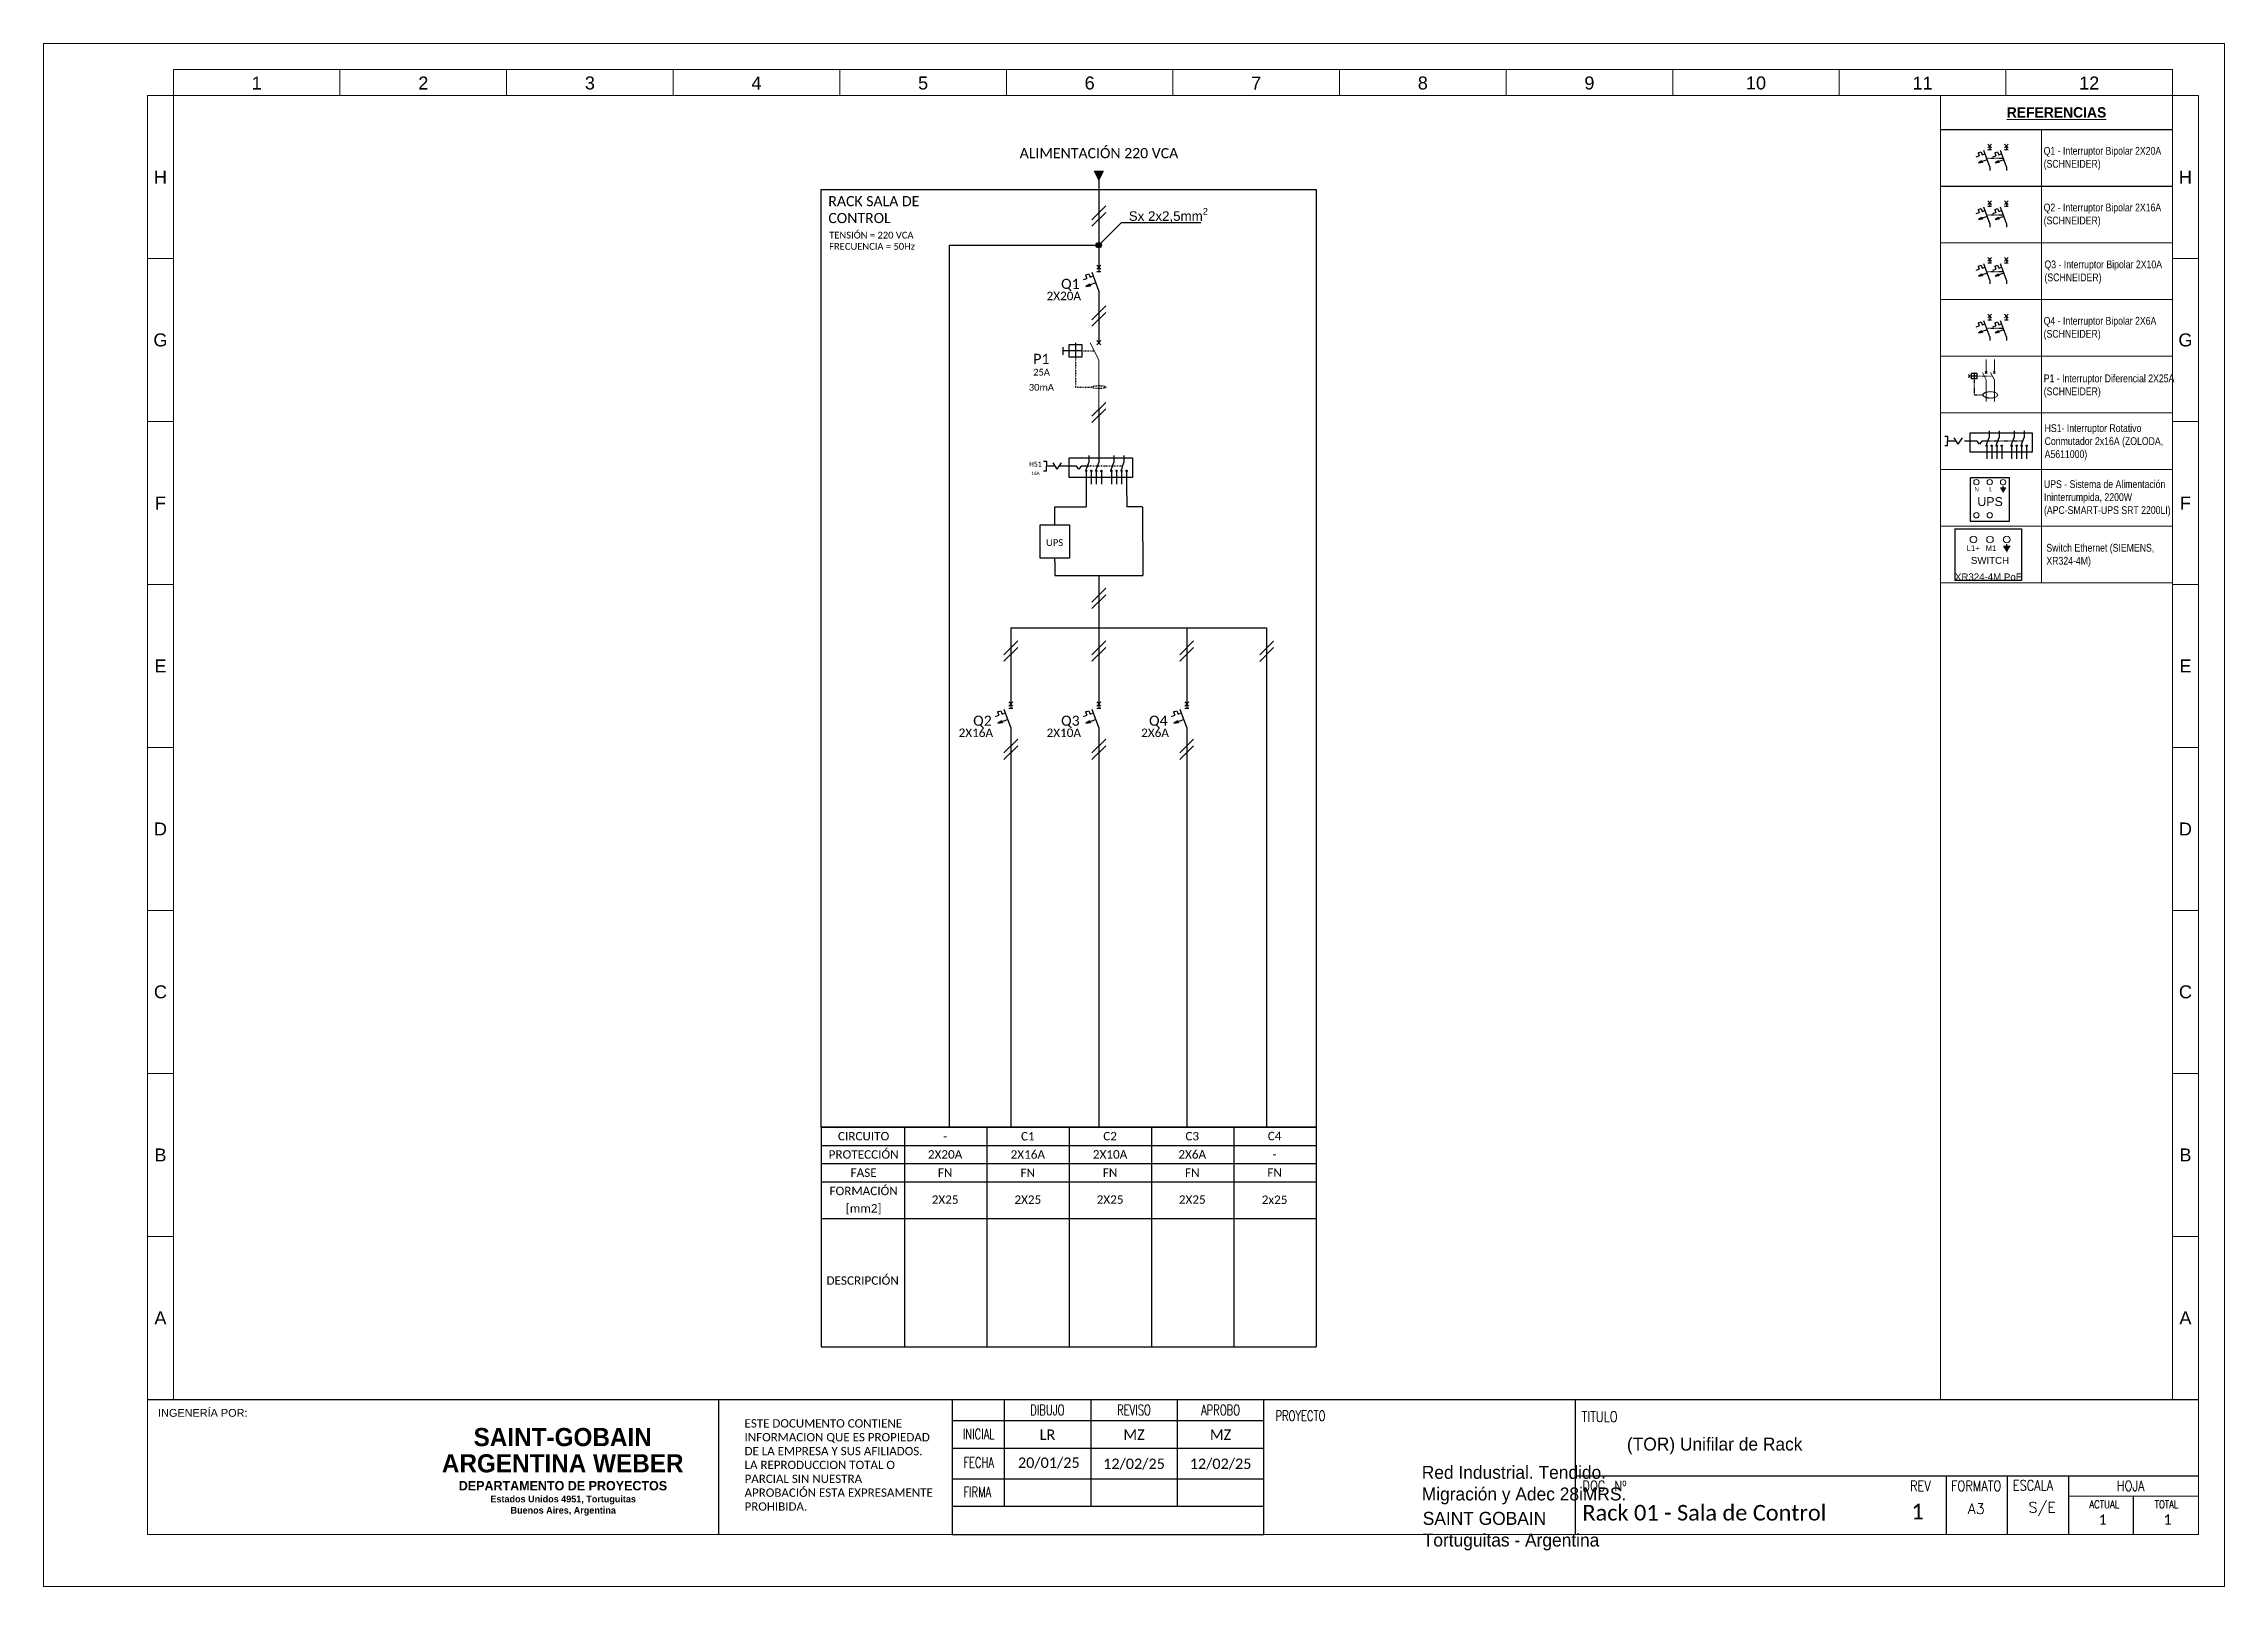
# Paper-space layout 'RACK01 SALA DE CONTROL' of a CAD drawing. Header units: millimetres. Extents: x 0 to 420, y 0 to 297.
# The model-space entities are those that its viewports show. They can reach past a viewport. Long polylines and large blocks are cut down to what shows.
import ezdxf
from ezdxf.enums import TextEntityAlignment as Align

# ---------------------------------------------------------------- set-up
doc = ezdxf.new("R2018")
doc.units = ezdxf.units.MM
doc.linetypes.add('HIDDEN', pattern=[0.375, 0.25, -0.125])
doc.layers.add('Letra - Referencia', color=7, linetype='Continuous')
for name, color, linetype, lineweight in [('Rotulo (Exterior)', 7, 'Continuous', 0), ('Rotulo (Hoja)', 7, 'Continuous', 0), ('Rotulo (interiores)', 7, 'Continuous', 0), ('Rotulo (texto)', 7, 'Continuous', 0)]:
    doc.layers.add(name, color=color, linetype=linetype, lineweight=lineweight)
doc.styles.add('ARIAL', font='', dxfattribs={"height": 20})
doc.styles.add('Calibri', font='calibri.ttf')
doc.styles.add('COTAS', font='romans.shx', dxfattribs={"width": 0.8})
doc.styles.add('IE-Texto', font='romans.shx', dxfattribs={"width": 0.8, "height": 1.5})
doc.styles.add('Referencias Rotulo', font='arial.ttf', dxfattribs={"width": 0.8})
doc.styles.get("Standard").update_dxf_attribs({"font": 'arial.ttf'})
doc.styles.add('Texto', font='ARIALN.TTF')
doc.styles.get('ARIAL').set_extended_font_data('@Arial Unicode MS')

# ---------------------------------------------------------------- blocks, each defined once
blk = doc.blocks.new('otro bloque')
at = {"layer": 'Rotulo (Exterior)'}
for points in [[(25, 287), (57.08, 287), (57.08, 292), (25, 292)], [(57.08, 287), (89.17, 287), (89.17, 292), (57.08, 292)], [(89.17, 287), (121.25, 287), (121.25, 292), (89.17, 292)], [(121.25, 287), (153.33, 287), (153.33, 292), (121.25, 292)], [(153.33, 287), (185.42, 287), (185.42, 292), (153.33, 292)], [(185.42, 287), (217.5, 287), (217.5, 292), (185.42, 292)], [(217.5, 287), (249.58, 287), (249.58, 292), (217.5, 292)], [(249.58, 287), (281.67, 287), (281.67, 292), (249.58, 292)], [(281.67, 287), (313.75, 287), (313.75, 292), (281.67, 292)], [(313.75, 287), (345.83, 287), (345.83, 292), (313.75, 292)], [(345.83, 287), (377.92, 287), (377.92, 292), (345.83, 292)], [(377.92, 287), (410, 287), (410, 292), (377.92, 292)], [(25, 287), (20, 287), (20, 255.62), (25, 255.62)], [(415, 287), (410, 287), (410, 255.62), (415, 255.62)], [(25, 255.62), (20, 255.62), (20, 224.25), (25, 224.25)], [(415, 255.62), (410, 255.62), (410, 224.25), (415, 224.25)], [(25, 224.25), (20, 224.25), (20, 192.87), (25, 192.87)], [(415, 224.25), (410, 224.25), (410, 192.87), (415, 192.87)], [(25, 192.87), (20, 192.87), (20, 161.5), (25, 161.5)], [(415, 192.87), (410, 192.87), (410, 161.5), (415, 161.5)], [(25, 161.5), (20, 161.5), (20, 130.12), (25, 130.12)], [(415, 161.5), (410, 161.5), (410, 130.12), (415, 130.12)], [(25, 130.12), (20, 130.12), (20, 98.75), (25, 98.75)], [(415, 130.12), (410, 130.12), (410, 98.75), (415, 98.75)], [(25, 98.75), (20, 98.75), (20, 67.37), (25, 67.37)], [(415, 98.75), (410, 98.75), (410, 67.37), (415, 67.37)], [(25, 67.37), (20, 67.37), (20, 36), (25, 36)], [(415, 67.37), (410, 67.37), (410, 36), (415, 36)]]:
    blk.add_lwpolyline(points, close=True, dxfattribs=at)
for p in [(25, 255.62), (415, 255.62), (25, 224.25), (415, 224.25), (25, 192.87), (415, 192.87), (25, 161.5), (415, 161.5), (25, 130.12), (415, 130.12), (25, 98.75), (415, 98.75), (25, 67.37), (415, 67.37)]:
    blk.add_point(p, dxfattribs=at)
at = {"layer": 'Rotulo (Hoja)'}
blk.add_lwpolyline([(0, 0), (420, 0), (420, 297), (0, 297)], close=True, dxfattribs=at)
at = {"layer": 'Rotulo (Exterior)', "char_height": 2.5, "width": 3.7931, "attachment_point": 5}
for s, insert in [('1', (41.04, 289.41)), ('2', (73.13, 289.41)), ('3', (105.21, 289.41)), ('4', (137.29, 289.41)), ('5', (169.38, 289.41)), ('6', (201.46, 289.41)), ('7', (233.54, 289.41)), ('8', (265.62, 289.41)), ('9', (297.71, 289.41)), ('10', (329.79, 289.41)), ('11', (361.87, 289.41)), ('12', (393.96, 289.41)), ('H', (22.5, 271.31)), ('H', (412.5, 271.31)), ('G', (22.5, 239.94)), ('G', (412.5, 239.94)), ('F', (22.5, 208.56)), ('F', (412.5, 208.56)), ('E', (22.5, 177.19)), ('E', (412.5, 177.19)), ('D', (22.5, 145.81)), ('D', (412.5, 145.81)), ('C', (22.5, 114.44)), ('C', (412.5, 114.44)), ('B', (22.5, 83.06)), ('B', (412.5, 83.06)), ('A', (22.5, 51.69)), ('A', (412.5, 51.69))]:
    blk.add_mtext(s, dxfattribs=dict(at, insert=insert))
blk = doc.blocks.new('SG - Rotulo A3')
at = {"layer": 'Rotulo (Exterior)'}
blk.add_line((365.34, 287), (365.34, 36), dxfattribs=at)
at = {"layer": 'Rotulo (Exterior)', "color": 0}
for p, q in [((365.34, 287), (410, 287)), ((365.34, 280.5), (410, 280.5))]:
    blk.add_line(p, q, dxfattribs=at)
at = {"layer": 'Rotulo (Exterior)', "lineweight": 30}
blk.add_line((20, 36), (415, 36), dxfattribs=at)
at = {"layer": 'Rotulo (interiores)', "lineweight": 25}
for p, q in [((130, 36), (130, 10)), ((175, 36), (175, 10)), ((185, 36), (185, 15.4)), ((201.67, 36), (201.67, 15.4)), ((218.33, 36), (218.33, 15.4)), ((235, 10), (235, 36)), ((295, 10), (295, 36)), ((175, 31.91), (235, 31.91)), ((295, 21.27), (415, 21.27)), ((366.49, 10), (366.49, 21.27)), ((378.26, 10), (378.26, 21.27)), ((390.03, 10), (390.03, 21.27)), ((402.52, 10), (402.52, 17.34))]:
    blk.add_line(p, q, dxfattribs=at)
at = {"layer": 'Rotulo (interiores)'}
blk.add_line((390.03, 17.34), (415, 17.34), dxfattribs=at)
blk.add_lwpolyline([(415, 36), (20, 36), (20, 10), (415, 10)], close=True, dxfattribs=at)
at = {"layer": 'Rotulo (interiores)', "lineweight": 25}
for points in [[(175, 20.69), (235, 20.69), (235, 26.52), (175, 26.52)], [(235, 15.4), (175, 15.4), (175, 10), (235, 10)]]:
    blk.add_lwpolyline(points, close=True, dxfattribs=at)
blk.add_blockref('otro bloque', (0, 0))
at = {"style": 'Calibri'}
for tag, p in [('DIBUJO', (193.33, 29.21)), ('REVISO', (210, 29.21)), ('APROBO', (226.67, 29.21)), ('FECHA-DIBUJO', (193.59, 23.81)), ('FECHA-REVISO', (210, 23.6)), ('FECHA-APROBO', (226.67, 23.6)), ('HOJA-ACTUAL', (396.57, 12.85)), ('TOTAL-HOJA', (409.04, 12.85))]:
    blk.add_attdef(tag, text='', height=2, dxfattribs=at).set_placement(p, align=Align.MIDDLE_CENTER)
at = {"lineweight": 30, "flags": 104}
blk.add_attdef('TITULO', text='', height=3, dxfattribs=at).set_placement((304.93, 28.64), align=Align.MIDDLE_LEFT)
for tag, height, p in [('PROYECTO', 2.7, (265.42, 27.37)), ('UNIDAD_DE_NEGOCIO', 2, (265.61, 14.34))]:
    blk.add_attdef(tag, text='', height=height, dxfattribs=at).set_placement(p, align=Align.MIDDLE_CENTER)
at = {"style": 'Calibri'}
for tag, p in [('N°DE-DOCUMENTO', (296.36, 15.68)), ('REV', (359.7, 15.92))]:
    blk.add_attdef(tag, text='', height=3, dxfattribs=at).set_placement(p, align=Align.TOP_LEFT)
at = {"layer": 'Rotulo (Exterior)', "color": 0, "attachment_point": 5}
for s, insert, char_height, width in [('{\\fBahnschrift SemiBold|b0|i0|c0|p34;\\LREFERENCIAS}', (387.67, 283.75), 2, 41.664), ('{\\fBahnschrift SemiBold|b0|i0|c0|p34;SAINT-GOBAIN}', (99.97, 28.72), 3.5, 41.664), ('{\\fBahnschrift SemiBold|b0|i0|c0|p34;ARGENTINA WEBER}', (99.97, 23.67), 3.5, 51.666), ('{\\fBahnschrift SemiBold|b0|i0|c0|p34;DEPARTAMENTO DE PROYECTOS}', (100.02, 19.37), 1.8, 53.2348), ('{\\fBahnschrift SemiBold|b0|i0|c0|p34;Estados Unidos 4951, Tortuguitas^JBuenos Aires, Argentina}', (100.07, 15.54), 1.3, 41.664)]:
    blk.add_mtext(s, dxfattribs=dict(at, insert=insert, char_height=char_height, width=width))
at = {"layer": 'Rotulo (texto)'}
for s, insert, char_height, width, attachment_point, style in [('{\\W1;INGENERÍA POR:}', (22.04, 34.15), 1.5, 17.9198, 1, 'Referencias Rotulo'), ('\\pxqc;{\\W0.7;DIBUJO}', (193.33, 33.95), 2, 16.0912, 5, 'COTAS'), ('\\pxqc;{\\W0.7;REVISO}', (210, 33.95), 2, 16.0912, 5, 'COTAS'), ('\\pxqc;{\\W0.7;APROBO}', (226.67, 33.95), 2, 16.0912, 5, 'COTAS'), ('\\pxqc;{\\W0.7;PROYECTO}', (234.01, 33.84), 2, 16.0912, 1, 'COTAS'), ('\\pxql;TITULO', (296.21, 33.67), 2, 16.0912, 1, 'COTAS'), ('\\pxql;ESTE DOCUMENTO CONTIENE INFORMACION QUE ES PROPIEDAD DE LA EMPRESA Y SUS AFILIADOS. LA REPRODUCCION TOTAL O PARCIAL SIN NUESTRA APROBACIÓN ESTA EXPRESAMENTE PROHIBIDA.', (135, 32.18), 1.6, 36.2843, 1, 'Calibri'), ('\\pxqc;{\\W0.7;INICIAL}', (172.05, 30.32), 2, 16.0912, 1, 'COTAS'), ('\\pxqc;{\\W0.7;FECHA}', (172.05, 24.85), 2, 16.0912, 1, 'COTAS'), ('\\pxqc;{\\W0.7;FIRMA}', (171.78, 19.17), 2, 16.0912, 1, 'COTAS'), ('DOC. Nº', (296.38, 20.34), 2, 16.0912, 1, 'COTAS'), ('REV', (359.47, 20.34), 2, 16.0912, 1, 'COTAS'), ('\\pxql;FORMATO', (367.36, 20.34), 2, 16.0912, 1, 'COTAS'), ('\\pxql;ESCALA', (379.26, 20.45), 2, 16.0912, 1, 'COTAS'), ('HOJA', (399.27, 20.34), 2, 16.0912, 1, 'COTAS'), ('\\pxqc;{\\W1;A3}', (364.16, 15.94), 2, 16.0912, 1, 'COTAS'), ('\\pxqc;{\\W1;S/E}', (376.87, 16.22), 2, 16.0912, 1, 'COTAS'), ('\\pxql;ACTUAL', (394, 16.54), 1.5, 16.0912, 1, 'COTAS'), ('\\pxql;TOTAL', (406.58, 16.54), 1.5, 16.0912, 1, 'COTAS')]:
    blk.add_mtext(s, dxfattribs=dict(at, insert=insert, char_height=char_height, width=width, attachment_point=attachment_point, style=style))
blk = doc.blocks.new('Int.Diferencial bipolar')
at = {"linetype": 'ByBlock', "lineweight": 0}
for p, q in [((0.33, 0.33), (-0.33, -0.33)), ((0.33, -0.33), (-0.33, 0.33)), ((0, 4.7), (0, 0)), ((3.32, 0.33), (2.66, -0.33)), ((3.32, -0.33), (2.66, 0.33)), ((2.99, 4.7), (2.99, 0)), ((0, -2.73), (-1.36, -0.06)), ((0, -2.73), (0, -10.53)), ((2.99, -2.73), (1.63, -0.06)), ((2.99, -2.73), (2.99, -10.53))]:
    blk.add_line(p, q, dxfattribs=at)
at = {"linetype": 'Continuous', "ltscale": 2}
for p, q in [((-6.3, -0.71), (-6.3, -1.92)), ((-3.32, -1.32), (-6.3, -1.32)), ((-4.31, -0.03), (-4.31, -2.31))]:
    blk.add_line(p, q, dxfattribs=at)
at = {"linetype": 'HIDDEN', "lineweight": 0, "ltscale": 0.2}
blk.add_line((-3.32, -1.32), (2.27, -1.32), dxfattribs=at)
at = {"linetype": 'Continuous', "ltscale": 2}
blk.add_lwpolyline([(-5.31, -0.32), (-3.32, -0.32), (-3.32, -2.31), (-5.31, -2.31)], close=True, dxfattribs=at)
at = {"linetype": 'HIDDEN', "ltscale": 0.2}
blk.add_lwpolyline([(-4.31, -2.31), (-4.31, -8.13), (-1.12, -8.13)], dxfattribs=at)
blk.add_ellipse((1.5, -8.13), major_axis=(2.62, 0), ratio=0.466068, dxfattribs=at)
at = {"linetype": 'Continuous', "style": 'Calibri'}
for tag, p in [('#ENTRADA_1', (-0.36, 2.04)), ('#ENTRADA_2', (2.66, 2.05))]:
    blk.add_attdef(tag, p, '', height=0.998, rotation=90, dxfattribs=at)
for tag, height, p in [('#TAG', 1.25, (-6.42, -2.02)), ('#INST', 0.998, (-6.42, -5.07))]:
    blk.add_attdef(tag, text='', height=height, dxfattribs=at).set_placement(p, align=Align.RIGHT)
at = {"style": 'ARIAL'}
blk.add_attdef('SENS', text='', height=0.998, dxfattribs=at).set_placement((-5.51, -6.96), align=Align.RIGHT)
at = {"linetype": 'Continuous', "style": 'Calibri'}
for tag, p in [('#SALIDA_1', (-0.36, -2.94)), ('#SALIDA_2', (2.66, -2.93))]:
    blk.add_attdef(tag, text='', height=0.998, rotation=90, dxfattribs=at).set_placement(p, align=Align.RIGHT)
blk = doc.blocks.new('*U2')
for points in [[(-2.05, 5.77), (-1.33, 5.88), (-1.43, 6.14)], [(0.95, 5.77), (1.67, 5.88), (1.57, 6.14)]]:
    blk.add_hatch(color=256).paths.add_polyline_path(points)
for p, q in [((0, 5.08), (-1.06, 7.98)), ((-0.33, 8.5), (0.33, 9.16)), ((0.33, 8.5), (-0.33, 9.16)), ((-0.33, 8.16), (0.33, 8.16)), ((0, 8.83), (0, 8.16)), ((3, 5.08), (1.94, 7.98)), ((2.67, 8.5), (3.33, 9.16)), ((3.33, 8.5), (2.67, 9.16)), ((2.67, 8.16), (3.33, 8.16)), ((3, 8.83), (3, 8.16)), ((-2.44, 6.86), (-1.92, 7.05)), ((-2.11, 7.58), (-1.58, 7.77)), ((-2.11, 7.58), (-1.92, 7.05)), ((-1.43, 6.14), (-2.05, 5.77)), ((-2.05, 5.77), (-1.33, 5.88)), ((-1.58, 7.77), (-1.39, 7.24)), ((-1.43, 6.14), (-1.33, 5.88)), ((-1.39, 7.24), (-0.86, 7.43)), ((-0.46, 6.35), (-1.38, 6.01)), ((0, 5.08), (0, 4.41)), ((0.56, 6.86), (1.08, 7.05)), ((0.89, 7.58), (1.42, 7.77)), ((0.89, 7.58), (1.08, 7.05)), ((1.57, 6.14), (0.95, 5.77)), ((0.95, 5.77), (1.67, 5.88)), ((1.42, 7.77), (1.61, 7.24)), ((1.57, 6.14), (1.67, 5.88)), ((1.61, 7.24), (2.14, 7.43)), ((2.54, 6.35), (1.62, 6.01)), ((3, 5.08), (3, 4.41))]:
    blk.add_line(p, q)
at = {"linetype": 'HIDDEN', "ltscale": 0.2}
blk.add_line((-0.56, 6.62), (2.44, 6.62), dxfattribs=at)
at = {"linetype": 'Continuous', "style": 'Calibri'}
for tag, p in [('#ENTRADA_1', (-0.43, 9.37)), ('#ENTRADA_2', (2.57, 9.37))]:
    blk.add_attdef(tag, p, '', height=1, rotation=90, dxfattribs=at)
at = {"style": 'Calibri'}
for tag, height, p in [('CALIBRE', 1, (-3.38, 3.96)), ('TAG', 1.25, (-3.38, 5.75))]:
    blk.add_attdef(tag, text='', height=height, dxfattribs=at).set_placement(p, align=Align.RIGHT)
at = {"ltscale": 2, "style": 'Calibri'}
for tag, p in [('#SALIDA_1', (0, 4.74)), ('#SALIDA_2', (3, 4.74))]:
    blk.add_attdef(tag, text='', height=1, rotation=90, dxfattribs=at).set_placement(p, align=Align.BOTTOM_RIGHT)
blk = doc.blocks.new('Punto')
h = blk.add_hatch(color=256)
h.dxf.hatch_style = 1
h.paths.add_polyline_path([(-0.3, 0, 1), (0.3, 0, 1)])
blk.add_circle((0, 0), 0.3)
blk = doc.blocks.new('Llave selectora 3 posiciones 3P')
for p, q in [((0, 0), (0, -2.07)), ((7.46, 0), (7.46, -2.07)), ((10.46, 0), (10.46, -2.07)), ((-0.77, -4.19), (0, -2.07)), ((-0.75, -4.54), (-0.75, -8.51)), ((0.75, -4.54), (0.75, -8.51)), ((2.23, -4.19), (3, -2.07)), ((2.25, -4.54), (2.25, -8.51)), ((3, 0), (3, -2.07)), ((3.75, -4.54), (3.75, -8.51)), ((6.69, -4.19), (7.46, -2.07)), ((6.73, -4.54), (6.73, -8.51)), ((8.23, -4.54), (8.23, -8.51)), ((9.69, -4.19), (10.46, -2.07)), ((9.73, -4.54), (9.73, -8.51)), ((11.23, -4.54), (11.23, -8.51))]:
    blk.add_line(p, q)
at = {"ltscale": 2}
for p, q in [((-13.39, -1.69), (-12.53, -1.69)), ((-12.53, -4.57), (-13.39, -4.57)), ((-12.53, -1.69), (-12.53, -3.13)), ((-12.53, -4.57), (-12.53, -3.13)), ((-9.32, -4.06), (-10.55, -2.18)), ((-9.32, -4.06), (-8.08, -2.18))]:
    blk.add_line(p, q, dxfattribs=at)
at = {"linetype": 'HIDDEN', "ltscale": 15}
blk.add_line((-9.93, -3.13), (-12.53, -3.13), dxfattribs=at)
at = {"linetype": 'HIDDEN', "ltscale": 0.2}
blk.add_line((10.07, -3.13), (-0.39, -3.13), dxfattribs=at)
at = {"linetype": 'HIDDEN', "ltscale": 15}
blk.add_lwpolyline([(-0.46, -3.13), (-2.2, -3.13), (-2.92, -4.06), (-3.65, -3.13), (-8.7, -3.12)], dxfattribs=at)
blk.add_lwpolyline([(12.96, -6.46), (-5.76, -6.46), (-5.76, -0.7), (12.96, -0.7)], close=True)
at = {"xscale": 0.6435398989583505, "yscale": 0.6435398989583505, "zscale": 0.6435398989583505}
for p in [(-0.75, -4.54), (0.75, -4.54), (2.25, -4.54), (3.75, -4.54), (6.73, -4.54), (8.23, -4.54), (9.73, -4.54), (11.23, -4.54)]:
    blk.add_blockref('Punto', p, dxfattribs=at)
at = {"style": 'Calibri'}
blk.add_attdef('CALIBRE', text='', height=1, dxfattribs=at).set_placement((-14.53, -5.75), align=Align.RIGHT)
at = {"ltscale": 2, "style": 'Calibri'}
blk.add_attdef('TAG', text='', height=1.5, dxfattribs=at).set_placement((-15.4, -2.52), align=Align.MIDDLE_RIGHT)
blk = doc.blocks.new('*U17')
blk.add_hatch(color=256).paths.add_polyline_path([(-2.05, 5.77), (-1.33, 5.88), (-1.43, 6.14)])
for p, q in [((-2.44, 6.86), (-1.92, 7.05)), ((-2.11, 7.58), (-1.58, 7.77)), ((-2.11, 7.58), (-1.92, 7.05)), ((-1.58, 7.77), (-1.39, 7.24)), ((-1.39, 7.24), (-0.86, 7.43)), ((0, 5.08), (-1.06, 7.98)), ((-0.33, 8.5), (0.33, 9.16)), ((0.33, 8.5), (-0.33, 9.16)), ((-0.33, 8.16), (0.33, 8.16)), ((0, 8.83), (0, 8.16)), ((-1.43, 6.14), (-2.05, 5.77)), ((-2.05, 5.77), (-1.33, 5.88)), ((-1.43, 6.14), (-1.33, 5.88)), ((-0.46, 6.35), (-1.38, 6.01)), ((0, 5.08), (0, 4.41))]:
    blk.add_line(p, q)
at = {"linetype": 'Continuous', "style": 'Calibri'}
blk.add_attdef('#ENTRADA_1', (-0.43, 9.37), '', height=1, rotation=90, dxfattribs=at)
at = {"style": 'Calibri'}
for tag, height, p in [('TAG', 1.25, (-3.38, 5.75)), ('CALIBRE', 1, (-3.38, 3.96))]:
    blk.add_attdef(tag, text='', height=height, dxfattribs=at).set_placement(p, align=Align.RIGHT)
at = {"ltscale": 2, "style": 'Calibri'}
blk.add_attdef('#SALIDA_1', text='', height=1, rotation=90, dxfattribs=at).set_placement((0, 4.74), align=Align.BOTTOM_RIGHT)
blk = doc.blocks.new('*U16')
blk.add_hatch(color=256).paths.add_polyline_path([(-2.05, 5.77), (-1.33, 5.88), (-1.43, 6.14)])
for p, q in [((-2.44, 6.86), (-1.92, 7.05)), ((-2.11, 7.58), (-1.58, 7.77)), ((-2.11, 7.58), (-1.92, 7.05)), ((-1.58, 7.77), (-1.39, 7.24)), ((-1.39, 7.24), (-0.86, 7.43)), ((0, 5.08), (-1.06, 7.98)), ((-0.33, 8.5), (0.33, 9.16)), ((0.33, 8.5), (-0.33, 9.16)), ((-0.33, 8.16), (0.33, 8.16)), ((0, 8.83), (0, 8.16)), ((-1.43, 6.14), (-2.05, 5.77)), ((-2.05, 5.77), (-1.33, 5.88)), ((-1.43, 6.14), (-1.33, 5.88)), ((-0.46, 6.35), (-1.38, 6.01)), ((0, 5.08), (0, 4.41))]:
    blk.add_line(p, q)
at = {"linetype": 'Continuous', "style": 'Calibri'}
blk.add_attdef('#ENTRADA_1', (-0.43, 9.37), '', height=1, rotation=90, dxfattribs=at)
at = {"style": 'Calibri'}
for tag, height, p in [('TAG', 1.25, (-3.38, 5.75)), ('CALIBRE', 1, (-3.38, 3.96))]:
    blk.add_attdef(tag, text='', height=height, dxfattribs=at).set_placement(p, align=Align.RIGHT)
at = {"ltscale": 2, "style": 'Calibri'}
blk.add_attdef('#SALIDA_1', text='', height=1, rotation=90, dxfattribs=at).set_placement((0, 4.74), align=Align.BOTTOM_RIGHT)
blk = doc.blocks.new('*U14')
blk.add_hatch(color=256).paths.add_polyline_path([(-2.05, 5.77), (-1.33, 5.88), (-1.43, 6.14)])
for p, q in [((-2.44, 6.86), (-1.92, 7.05)), ((-2.11, 7.58), (-1.58, 7.77)), ((-2.11, 7.58), (-1.92, 7.05)), ((-1.58, 7.77), (-1.39, 7.24)), ((-1.39, 7.24), (-0.86, 7.43)), ((0, 5.08), (-1.06, 7.98)), ((-0.33, 8.5), (0.33, 9.16)), ((0.33, 8.5), (-0.33, 9.16)), ((-0.33, 8.16), (0.33, 8.16)), ((0, 8.83), (0, 8.16)), ((-1.43, 6.14), (-2.05, 5.77)), ((-2.05, 5.77), (-1.33, 5.88)), ((-1.43, 6.14), (-1.33, 5.88)), ((-0.46, 6.35), (-1.38, 6.01)), ((0, 5.08), (0, 4.41))]:
    blk.add_line(p, q)
at = {"linetype": 'Continuous', "style": 'Calibri'}
blk.add_attdef('#ENTRADA_1', (-0.43, 9.37), '', height=1, rotation=90, dxfattribs=at)
at = {"style": 'Calibri'}
for tag, height, p in [('TAG', 1.25, (-3.38, 5.75)), ('CALIBRE', 1, (-3.38, 3.96))]:
    blk.add_attdef(tag, text='', height=height, dxfattribs=at).set_placement(p, align=Align.RIGHT)
at = {"ltscale": 2, "style": 'Calibri'}
blk.add_attdef('#SALIDA_1', text='', height=1, rotation=90, dxfattribs=at).set_placement((0, 4.74), align=Align.BOTTOM_RIGHT)
blk = doc.blocks.new('*U15')
blk.add_hatch(color=256).paths.add_polyline_path([(-2.05, 5.77), (-1.33, 5.88), (-1.43, 6.14)])
for p, q in [((-2.44, 6.86), (-1.92, 7.05)), ((-2.11, 7.58), (-1.58, 7.77)), ((-2.11, 7.58), (-1.92, 7.05)), ((-1.58, 7.77), (-1.39, 7.24)), ((-1.39, 7.24), (-0.86, 7.43)), ((0, 5.08), (-1.06, 7.98)), ((-0.33, 8.5), (0.33, 9.16)), ((0.33, 8.5), (-0.33, 9.16)), ((-0.33, 8.16), (0.33, 8.16)), ((0, 8.83), (0, 8.16)), ((-1.43, 6.14), (-2.05, 5.77)), ((-2.05, 5.77), (-1.33, 5.88)), ((-1.43, 6.14), (-1.33, 5.88)), ((-0.46, 6.35), (-1.38, 6.01)), ((0, 5.08), (0, 4.41))]:
    blk.add_line(p, q)
at = {"linetype": 'Continuous', "style": 'Calibri'}
blk.add_attdef('#ENTRADA_1', (-0.43, 9.37), '', height=1, rotation=90, dxfattribs=at)
at = {"style": 'Calibri'}
for tag, height, p in [('TAG', 1.25, (-3.38, 5.75)), ('CALIBRE', 1, (-3.38, 3.96))]:
    blk.add_attdef(tag, text='', height=height, dxfattribs=at).set_placement(p, align=Align.RIGHT)
at = {"ltscale": 2, "style": 'Calibri'}
blk.add_attdef('#SALIDA_1', text='', height=1, rotation=90, dxfattribs=at).set_placement((0, 4.74), align=Align.BOTTOM_RIGHT)
blk = doc.blocks.new('Interruptor Diferencial unifilar')
at = {"linetype": 'ByBlock', "lineweight": 0}
for p, q in [((0, 8.82), (0, 0)), ((0.62, 0.62), (-0.62, -0.62)), ((0.62, -0.62), (-0.62, 0.62)), ((0, -5.12), (-2.56, -0.11)), ((0, -5.12), (0, -19.75))]:
    blk.add_line(p, q, dxfattribs=at)
at = {"linetype": 'Continuous', "ltscale": 2}
for p, q in [((-10.64, -1.34), (-10.64, -3.6)), ((-5.05, -2.47), (-10.64, -2.47)), ((-6.92, -0.06), (-6.92, -4.34))]:
    blk.add_line(p, q, dxfattribs=at)
at = {"linetype": 'HIDDEN', "ltscale": 0.2}
blk.add_line((-5.05, -2.47), (-1.35, -2.47), dxfattribs=at)
at = {"linetype": 'Continuous', "ltscale": 2}
blk.add_lwpolyline([(-8.79, -0.6), (-5.05, -0.6), (-5.05, -4.34), (-8.79, -4.34)], close=True, dxfattribs=at)
at = {"linetype": 'HIDDEN', "ltscale": 0.2}
blk.add_lwpolyline([(-6.92, -4.34), (-6.92, -13.18), (-2.09, -13.18)], dxfattribs=at)
blk.add_ellipse((0, -13.18), major_axis=(-2.09, 0), ratio=0.211029, dxfattribs=at)
at = {"style": 'ARIAL'}
for tag, p in [('#ENTRADA_1', (-0.87, 8.09)), ('#SALIDA_1', (-0.8, -9.1))]:
    blk.add_attdef(tag, text='', height=1.5, rotation=90, dxfattribs=at).set_placement(p, align=Align.CENTER)
for tag, height, p in [('TAG', 3, (-15.97, -3.32)), ('IN', 2, (-15.92, -7.76)), ('SENS', 2, (-15.97, -12.25))]:
    blk.add_attdef(tag, text='', height=height, dxfattribs=at).set_placement(p, align=Align.CENTER)
blk = doc.blocks.new('ie-bipolar')
for p, q in [((-0.05, -0.05), (0.05, 0.05)), ((-0.05, -0.097), (0.05, 0.003))]:
    blk.add_line(p, q)

msp = doc.modelspace()

# ---------------------------------------------------------------- hatches: boundary and pattern name
h = msp.add_hatch(color=256)
h.dxf.hatch_style = 1
h.paths.add_polyline_path([(578.13, 497.25), (576.83, 499.85), (579.43, 499.85)])
h = msp.add_hatch(color=256)
h.dxf.hatch_style = 1
h.paths.add_polyline_path([(578.9, 477.91, 1), (577.31, 477.91, 1)])

# ---------------------------------------------------------------- linework, layer by layer
for p, q in [((578.48, 478.16), (584.86, 484.65)), ((584.86, 484.65), (608.39, 484.62)), ((533.85, 216.69), (533.85, 477.91)), ((533.85, 477.91), (578.1, 477.91)), ((578.13, 463.16), (578.13, 449.05)), ((578.13, 429.31), (578.13, 415.59)), ((574.38, 407.08), (574.38, 400.38)), ((586.36, 407.08), (586.39, 400.37)), ((565.1, 396.13), (565.1, 400.38)), ((565.1, 400.38), (574.38, 400.38)), ((565.1, 395.13), (565.1, 396.13)), ((591.06, 400.39), (586.39, 400.37)), ((591.06, 400.34), (591.16, 380.04)), ((565.1, 384.24), (565.1, 385.24)), ((565.1, 384.24), (565.1, 380.04)), ((565.1, 380.04), (591.16, 380.04)), ((578.13, 380.04), (578.13, 364.58)), ((552.08, 364.58), (627.86, 364.58)), ((552.08, 364.58), (552.08, 342.01)), ((578.13, 364.58), (578.13, 342.01)), ((604.19, 364.58), (604.19, 342.01)), ((627.86, 364.58), (627.86, 216.69)), ((552.08, 333.78), (552.08, 216.69)), ((578.13, 333.78), (578.13, 300.27)), ((604.19, 333.78), (604.19, 300.27)), ((578.13, 300.27), (578.13, 216.69)), ((604.19, 300.27), (604.19, 216.69)), ((495.9, 216.69), (495.9, 151.59)), ((495.9, 216.69), (495.9, 211.28)), ((495.9, 216.69), (642.52, 216.69)), ((520.52, 216.69), (520.52, 151.59)), ((544.92, 216.69), (544.92, 151.59)), ((569.32, 216.69), (569.32, 151.59)), ((593.72, 216.69), (593.72, 151.59)), ((618.12, 216.69), (618.12, 151.59)), ((642.52, 216.69), (642.52, 151.59)), ((495.9, 211.28), (642.52, 211.28)), ((495.9, 211.28), (495.9, 205.88)), ((495.9, 205.88), (642.52, 205.88)), ((495.9, 205.88), (495.9, 200.47)), ((495.9, 200.47), (642.52, 200.47)), ((495.9, 200.47), (495.9, 195.07)), ((495.9, 195.07), (495.9, 189.66)), ((495.9, 189.66), (520.52, 189.66)), ((520.52, 189.66), (544.92, 189.66)), ((544.92, 189.66), (569.32, 189.66)), ((569.32, 189.66), (593.72, 189.66)), ((593.72, 189.66), (618.12, 189.66)), ((618.12, 189.66), (642.52, 189.66)), ((495.9, 151.59), (642.52, 151.59))]:
    msp.add_line(p, q)
for points in [[(578.13, 497.25), (576.83, 499.85), (579.43, 499.85), (578.13, 497.25)], [(578.13, 497.25), (578.13, 471.4)]]:
    msp.add_lwpolyline(points)
at = {"ltscale": 5}
msp.add_lwpolyline([(642.52, 216.69), (495.9, 216.69), (495.9, 494.41), (642.52, 494.41)], close=True, dxfattribs=at)
msp.add_lwpolyline([(560.77, 395.13), (569.44, 395.13), (569.44, 385.24), (560.77, 385.24)], close=True)
msp.add_circle((578.1, 477.91), 0.794)

# ---------------------------------------------------------------- block references
at = {"xscale": 40.87430560397924, "yscale": 40.87430560397924, "zscale": 40.87430560397924}
for p in [(578.13, 487.47), (578.13, 457.88), (578.13, 429.31), (578.13, 374.23), (552.08, 358.64), (578.13, 358.64), (604.19, 358.64), (627.86, 358.6), (552.08, 329.55), (578.13, 329.55), (604.19, 329.55)]:
    msp.add_blockref('ie-bipolar', p, dxfattribs=at)
ref = msp.add_blockref('*U17', (578.13, 454.93), dxfattribs=dict(xscale=1.865998611517705, yscale=1.865998611517705, zscale=1.865998611517705))
ref.add_attrib('TAG', 'Q1', dxfattribs={"height": 3, "style": 'Calibri'}).set_placement((572.45, 467.95), align=Align.TOP_RIGHT)
ref.add_attrib('CALIBRE', '2X20A', dxfattribs={"height": 2.5, "style": 'Calibri'}).set_placement((572.86, 464.12), align=Align.TOP_RIGHT)
ref = msp.add_blockref('Interruptor Diferencial unifilar', (578.13, 449.05))
ref.add_attrib('TAG', 'P1', dxfattribs={"height": 3, "style": 'Calibri'}).set_placement((561.11, 445.73), align=Align.TOP_CENTER)
ref.add_attrib('SENS', '30mA', dxfattribs={"height": 2, "style": 'Calibri'}).set_placement((561.11, 436.81), align=Align.TOP_CENTER)
ref.add_attrib('IN', '25A', dxfattribs={"height": 2, "style": 'Calibri'}).set_placement((561.16, 441.29), align=Align.TOP_CENTER)
ref = msp.add_blockref('Llave selectora 3 posiciones 3P', (575.13, 415.59))
ref.add_attrib('TAG', 'HS1', dxfattribs={"ltscale": 2, "height": 1.5, "style": 'Calibri'}).set_placement((561.19, 413.07), align=Align.MIDDLE_RIGHT)
ref.add_attrib('CALIBRE', '16A', dxfattribs={"height": 1, "style": 'Calibri'}).set_placement((560.6, 409.84), align=Align.RIGHT)
ref = msp.add_blockref('*U16', (552.08, 325.54), dxfattribs=dict(xscale=1.865998611517705, yscale=1.865998611517705, zscale=1.865998611517705))
ref.add_attrib('TAG', 'Q2', dxfattribs={"height": 3, "style": 'Calibri'}).set_placement((546.4, 338.57), align=Align.TOP_RIGHT)
ref.add_attrib('CALIBRE', '2X16A', dxfattribs={"height": 2.5, "style": 'Calibri'}).set_placement((546.8, 334.74), align=Align.TOP_RIGHT)
ref = msp.add_blockref('*U14', (578.13, 325.54), dxfattribs=dict(xscale=1.865998611517705, yscale=1.865998611517705, zscale=1.865998611517705))
ref.add_attrib('TAG', 'Q3', dxfattribs={"height": 3, "style": 'Calibri'}).set_placement((572.45, 338.57), align=Align.TOP_RIGHT)
ref.add_attrib('CALIBRE', '2X10A', dxfattribs={"height": 2.5, "style": 'Calibri'}).set_placement((572.86, 334.74), align=Align.TOP_RIGHT)
ref = msp.add_blockref('*U15', (604.19, 325.54), dxfattribs=dict(xscale=1.865998611517705, yscale=1.865998611517705, zscale=1.865998611517705))
ref.add_attrib('TAG', 'Q4', dxfattribs={"height": 3, "style": 'Calibri'}).set_placement((598.51, 338.57), align=Align.TOP_RIGHT)
ref.add_attrib('CALIBRE', '2X6A', dxfattribs={"height": 2.5, "style": 'Calibri'}).set_placement((598.91, 334.74), align=Align.TOP_RIGHT)

# ---------------------------------------------------------------- texts
at = {"layer": 'Letra - Referencia', "attachment_point": 5, "style": 'Calibri'}
for s, width, insert, char_height in [('\\pxqc;ALIMENTACIÓN 220 VCA', 49.1227, (578.17, 505.15), 3), ('\\pxql;RACK SALA DE ^JCONTROL', 30.6032, (513.29, 488.43), 3), ('\\pxql;TENSIÓN = 220 VCA^JFRECUENCIA = 50Hz', 26.9822, (511.73, 479.2), 2), ('\\pxqc;UPS', 6.4914, (565.03, 389.82), 2), ('\\pxqc;CIRCUITO', 22.5466, (508.45, 214), 2.5), ('\\pxqc;-', 22.5466, (532.59, 214.01), 2.5), ('\\pxqc;C1', 22.5466, (557.1, 213.98), 2.5), ('\\pxqc;C2', 22.5466, (581.47, 214.01), 2.5), ('\\pxqc;C3', 22.5466, (605.81, 214.01), 2.5), ('\\pxqc;C4', 22.5466, (630.21, 214.04), 2.5), ('\\pxqc;PROTECCIÓN', 22.5466, (508.45, 208.59), 2.5), ('\\pxqc;2X20A', 22.5466, (532.59, 208.6), 2.5), ('\\pxqc;2X16A', 22.5466, (557.1, 208.58), 2.5), ('\\pxqc;2X10A', 22.5466, (581.47, 208.61), 2.5), ('\\pxqc;2X6A', 22.5466, (605.81, 208.61), 2.5), ('\\pxqc;-', 22.5466, (630.21, 208.63), 2.5), ('\\pxqc;FASE', 22.5466, (508.45, 203.19), 2.5), ('\\pxqc;FN', 22.5466, (532.59, 203.2), 2.5), ('\\pxqc;FN', 22.5466, (557.1, 203.17), 2.5), ('\\pxqc;FN', 22.5466, (581.47, 203.2), 2.5), ('\\pxqc;FN', 22.5466, (605.81, 203.2), 2.5), ('\\pxqc;FN', 22.5466, (630.21, 203.23), 2.5), ('\\pxqc;FORMACIÓN', 22.5466, (508.45, 197.78), 2.5), ('[mm2]', 22.5466, (508.45, 192.38), 2.5), ('\\pxqc;2X25', 22.5466, (532.59, 195.22), 2.5), ('\\pxqc;2X25', 22.5466, (557.1, 195.2), 2.5), ('\\pxqc;2X25', 22.5466, (581.47, 195.23), 2.5), ('\\pxqc;2X25', 22.5466, (605.81, 195.23), 2.5), ('\\pxqc;2x25', 22.5466, (630.21, 195.17), 2.5), ('DESCRIPCIÓN', 22.5466, (508.15, 171.24), 2.5)]:
    msp.add_mtext_dynamic_manual_height_columns(s, width=width, gutter_width=12.5, heights=[0], dxfattribs=dict(at, insert=insert, char_height=char_height))
at = {"layer": 'Letra - Referencia', "insert": (585.92, 488.9), "char_height": 2.8222, "width": 25.2425, "attachment_point": 1, "style": 'Texto'}
msp.add_mtext('\\A1;{\\fArial|b0|i0|c0|p34; Sx 2x2,5mm\\H0.7x;\\S2^ ;}', dxfattribs=at)

psp = doc.layouts.new('RACK01 SALA DE CONTROL')

# ---------------------------------------------------------------- hatches: boundary and pattern name
at = {"linetype": 'ByBlock', "ltscale": 0.1}
h = psp.add_hatch(dxfattribs=at)
h.set_pattern_fill('ANSI31', color=256, scale=0.052097, angle=135)
h.set_pattern_definition([(180, (-1437.10674, 223.25678), (-3e-17, -0.165409205), [])])
h.paths.add_polyline_path([(377.99, 211.63), (376.79, 211.63), (377.39, 210.6)])

# ---------------------------------------------------------------- linework, layer by layer
for p, q in [((365.34, 280.5), (410, 280.5)), ((365.34, 269.59), (410, 269.59)), ((368.11, 203.59), (380.91, 203.59)), ((368.11, 203.59), (368.11, 193.67)), ((380.91, 203.59), (380.91, 193.67)), ((380.91, 193.67), (368.11, 193.67))]:
    psp.add_line(p, q)
for p, q in [((377.39, 211.51), (377.39, 211.86)), ((378.09, 200.21), (378.09, 200.65))]:
    psp.add_line(p, q, dxfattribs=at)
at = {"linetype": 'Continuous', "ltscale": 0.1}
for p, q in [((378.75, 200.22), (377.43, 200.22)), ((378.63, 200.01), (377.55, 200.01)), ((378.51, 199.8), (377.67, 199.8)), ((378.39, 199.6), (377.79, 199.6)), ((378.27, 199.39), (377.91, 199.39)), ((378.15, 199.18), (378.03, 199.18))]:
    psp.add_line(p, q, dxfattribs=at)
psp.add_lwpolyline([(371.12, 213.46), (378.52, 213.46), (378.52, 205.02), (371.12, 205.02)], close=True)
at = {"lineweight": 0}
for centre, radius in [((372.24, 212.58), 0.512), ((374.81, 212.58), 0.512), ((377.38, 212.58), 0.512), ((372.24, 206.2), 0.512), ((374.81, 206.2), 0.512), ((371.66, 201.55), 0.64), ((374.86, 201.55), 0.64), ((378.08, 201.55), 0.64)]:
    psp.add_circle(centre, radius, dxfattribs=at)
at = {"layer": 'Rotulo (interiores)'}
for p, q in [((365.34, 280.5), (410, 280.5)), ((384.76, 280.5), (384.76, 193.22)), ((365.34, 269.59), (410, 269.59)), ((365.34, 258.68), (410, 258.68)), ((365.34, 247.77), (410, 247.77)), ((365.34, 236.86), (410, 236.86)), ((365.34, 225.95), (410, 225.95)), ((365.34, 215.04), (410, 215.04)), ((365.34, 204.13), (410, 204.13)), ((365.34, 193.22), (410, 193.22)), ((365.34, 193.22), (410, 193.22))]:
    psp.add_line(p, q, dxfattribs=at)

# ---------------------------------------------------------------- block references
ref = psp.add_blockref('SG - Rotulo A3', (0, 0))
lines = psp.add_mtext('\\PRed Industrial. Tendido. \\PMigración y Adec 28iMRS.', dxfattribs={"insert": (265.42, 27.37), "char_height": 2.5, "attachment_point": 1})
ref.add_attrib('PROYECTO', '', (265.42, 27.37), dxfattribs={"flags": 104}).embed_mtext(lines)
lines = psp.add_mtext('(TOR) Unifilar de Rack', dxfattribs={"insert": (304.93, 28.64), "char_height": 2.5, "attachment_point": 1})
ref.add_attrib('TITULO', '', (304.93, 28.64), dxfattribs={"flags": 104}).embed_mtext(lines)
ref.add_attrib('N°DE-DOCUMENTO', 'Rack 01 - Sala de Control', dxfattribs={"height": 3, "style": 'Calibri'}).set_placement((296.36, 15.68), align=Align.TOP_LEFT)
ref.add_attrib('DIBUJO', 'LR', dxfattribs={"height": 2, "style": 'Calibri'}).set_placement((193.33, 29.21), align=Align.MIDDLE_CENTER)
ref.add_attrib('REVISO', 'MZ', dxfattribs={"height": 2, "style": 'Calibri'}).set_placement((210, 29.21), align=Align.MIDDLE_CENTER)
ref.add_attrib('APROBO', 'MZ', dxfattribs={"height": 2, "style": 'Calibri'}).set_placement((226.67, 29.21), align=Align.MIDDLE_CENTER)
ref.add_attrib('FECHA-DIBUJO', '20/01/25', dxfattribs={"height": 2, "style": 'Calibri'}).set_placement((193.59, 23.81), align=Align.MIDDLE_CENTER)
ref.add_attrib('FECHA-REVISO', '12/02/25', dxfattribs={"height": 2, "style": 'Calibri'}).set_placement((210, 23.6), align=Align.MIDDLE_CENTER)
ref.add_attrib('FECHA-APROBO', '12/02/25', dxfattribs={"height": 2, "style": 'Calibri'}).set_placement((226.67, 23.6), align=Align.MIDDLE_CENTER)
lines = psp.add_mtext('SAINT GOBAIN \\PTortuguitas - Argentina', dxfattribs={"insert": (265.61, 14.34), "char_height": 2.5, "attachment_point": 1})
ref.add_attrib('UNIDAD_DE_NEGOCIO', '', (265.61, 14.34), dxfattribs={"flags": 104}).embed_mtext(lines)
ref.add_attrib('REV', '1', dxfattribs={"height": 3, "style": 'Calibri'}).set_placement((359.7, 15.92), align=Align.TOP_LEFT)
ref.add_attrib('HOJA-ACTUAL', '1', dxfattribs={"height": 2, "style": 'Calibri'}).set_placement((396.57, 12.85), align=Align.MIDDLE_CENTER)
ref.add_attrib('TOTAL-HOJA', '1', dxfattribs={"height": 2, "style": 'Calibri'}).set_placement((409.04, 12.85), align=Align.MIDDLE_CENTER)
for name, p, xscale, yscale, zscale in [('*U2', (374.82, 267.88), 1.067239830061124, 1.067239830061124, 1.067239830061124), ('*U2', (374.82, 256.97), 1.067239830061124, 1.067239830061124, 1.067239830061124), ('*U2', (374.82, 246.06), 1.067239830061124, 1.067239830061124, 1.067239830061124), ('*U2', (374.82, 235.15), 1.067239830061124, 1.067239830061124, 1.067239830061124), ('Int.Diferencial bipolar', (374.11, 233.7), 0.5307173815254437, 0.5307173815254437, 0.5307173815254437), ('Llave selectora 3 posiciones 3P', (374.71, 222.49), 0.6403438980366745, 0.6403438980366745, 0.6403438980366745)]:
    psp.add_blockref(name, p, dxfattribs=dict(xscale=xscale, yscale=yscale, zscale=zscale))

# ---------------------------------------------------------------- texts
for s, height, p in [('L1+', 1.067, (370.36, 199.33)), ('SWITCH', 1.334, (371.18, 196.85)), ('M1', 1.067, (374.02, 199.33)), ('XR324-4M PoE', 1.334, (368.11, 193.67))]:
    psp.add_text(s, height=height).set_placement(p)
at = {"char_height": 0.854, "attachment_point": 1}
for s, insert in [('N', (371.86, 211.66)), ('L', (374.69, 211.66))]:
    psp.add_mtext_dynamic_manual_height_columns(s, width=3.8237, gutter_width=13.34, heights=[0], dxfattribs=dict(at, insert=insert))
at = {"insert": (372.42, 209.69), "char_height": 1.708, "attachment_point": 1, "style": 'ARIAL'}
psp.add_mtext_dynamic_manual_height_columns('UPS', width=6.5648, gutter_width=10.67, heights=[0], dxfattribs=at)
at = {"layer": 'Rotulo (texto)', "char_height": 1.5}
for s, insert, width, attachment_point, style in [('{\\fArial|b0|i0|c0|p34;Q1 - Interruptor Bipolar 2X20A (SCHNEIDER)}', (385.19, 274.89), 26.3074, 4, 'IE-Texto'), ('{\\fArial|b0|i0|c0|p34;Q2 - Interruptor Bipolar 2X16A (SCHNEIDER)}', (385.19, 263.98), 26.3074, 4, 'IE-Texto'), ('{\\fArial|b0|i0|c0|p34;Q3 - Interruptor Bipolar 2X10A (SCHNEIDER)}', (385.35, 253.02), 27.1312, 4, 'IE-Texto'), ('{\\fArial|b0|i0|c0|p34;Q4 - Interruptor Bipolar 2X6A (SCHNEIDER)}', (385.19, 242.16), 25.4771, 4, 'IE-Texto'), ('{\\fArial|b0|i0|c0|p34;P1 - Interruptor Diferencial 2X25A (SCHNEIDER)}', (385.21, 231.08), 25.3031, 4, 'IE-Texto'), ('{\\fArial|b0|i0|c0|p34;HS1- Interruptor Rotativo Conmutador 2x16A (ZOLODA, A5611000)}', (385.38, 220.25), 26.7437, 4, 'IE-Texto'), ('{\\fArial|b0|i0|c0|p34;UPS - Sistema de Alimentación Ininterrumpida, 2200W (APC-SMART-UPS SRT 2200LI)}', (385.25, 209.47), 28.6231, 4, 'IE-Texto'), ('\\pxql;{\\fArial|b0|i0|c0|p34;Switch Ethernet (SIEMENS, XR324-4M)}', (397.47, 198.47), 23.5033, 5, 'Referencias Rotulo')]:
    psp.add_mtext(s, dxfattribs=dict(at, insert=insert, width=width, attachment_point=attachment_point, style=style))

# ---------------------------------------------------------------- viewports
at = {"layer": 'Rotulo (Exterior)'}
psp.add_viewport(center=(195.17, 161.5), size=(340.34, 251.0014), view_center_point=(565.74, 329.14), view_height=386.156, dxfattribs=at)

doc.saveas('drawing.dxf')
